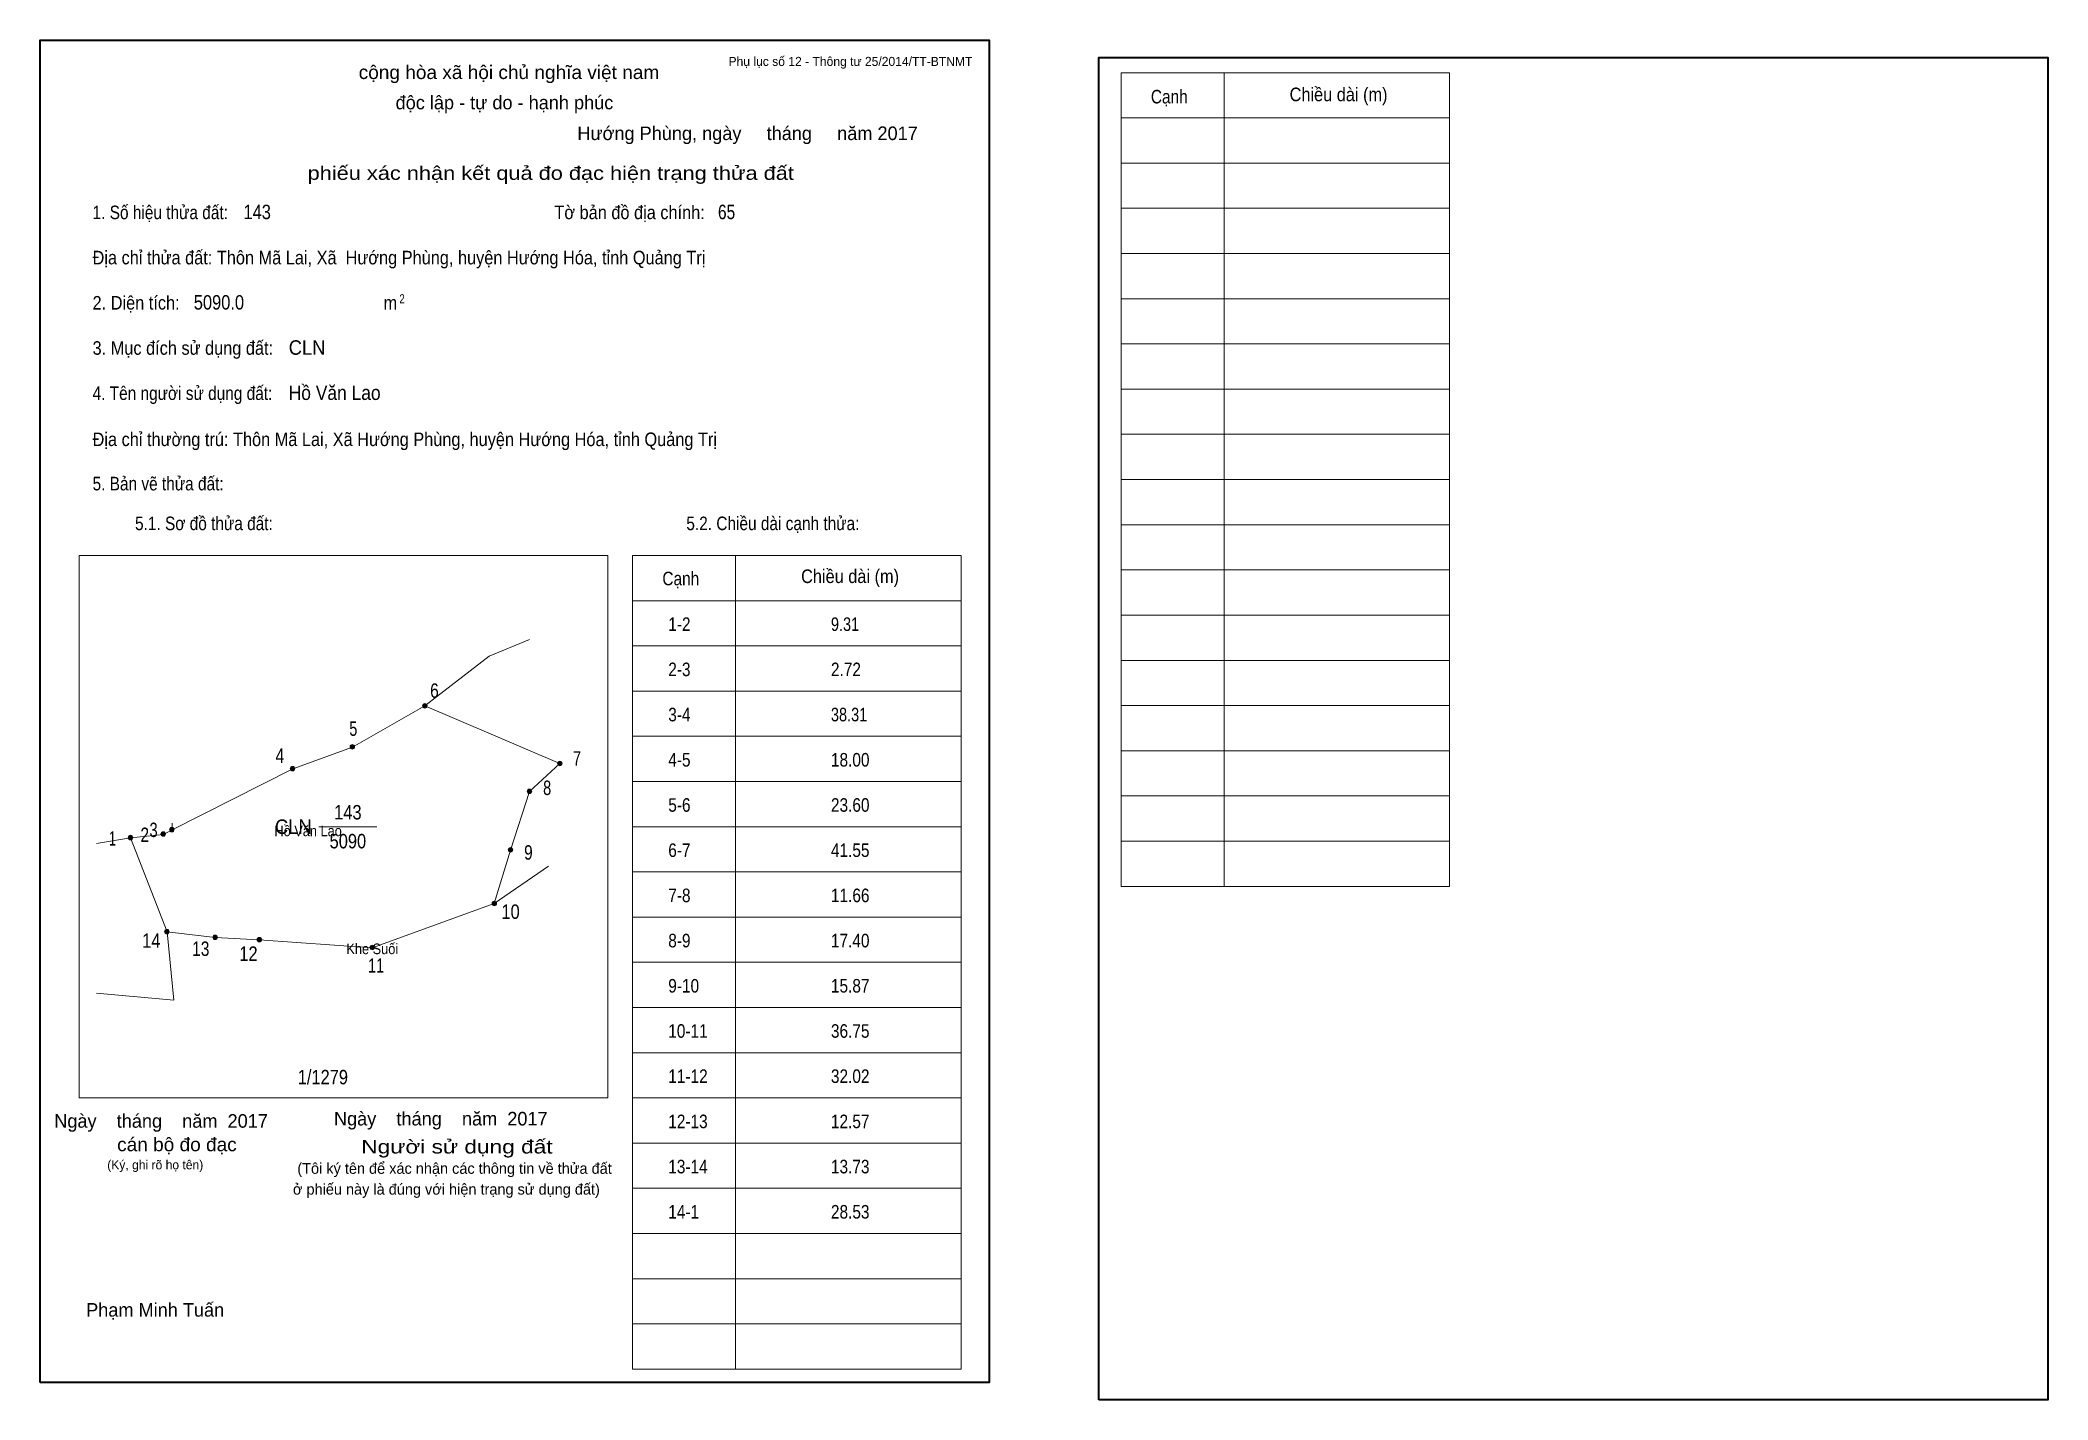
# Model space of a CAD drawing. Header units: centimetres. Extents: x 0 to 44.4, y -0.4 to 29.7.
import ezdxf
from ezdxf.enums import TextEntityAlignment as Align

# ---------------------------------------------------------------- set-up
doc = ezdxf.new("R2010")
doc.units = ezdxf.units.CM
doc.header["$LTSCALE"] = 0.12
for name, color, linetype in [('2', 7, 'Continuous'), ('30', 7, 'Continuous'), ('34', 7, 'Continuous')]:
    doc.layers.add(name, color=color, linetype=linetype)
for name, color, linetype, lineweight in [('32', 7, 'Continuous', 13), ('33', 7, 'Continuous', 13), ('6', 7, 'Continuous', 13), ('63', 7, 'Continuous', 13)]:
    doc.layers.add(name, color=color, linetype=linetype, lineweight=lineweight)

msp = doc.modelspace()

# ---------------------------------------------------------------- hatches: boundary and pattern name
at = {"layer": '32'}
for points in [[(8.5634, 14.9748, 1), (8.4634, 14.9748, 1)], [(6.9571, 14.0681, 1), (6.8571, 14.0681, 1)], [(5.6361, 13.5842, 1), (5.5361, 13.5842, 1)], [(11.55, 13.6991, 1), (11.45, 13.6991, 1)], [(10.8778, 13.0832, 1), (10.7778, 13.0832, 1)], [(2.05, 12.0585, 1), (1.95, 12.0585, 1)], [(2.7738, 12.1374, 1), (2.6738, 12.1374, 1)], [(2.9637, 12.2336, 1), (2.8637, 12.2336, 1)], [(10.4596, 11.7888, 1), (10.3596, 11.7888, 1)], [(10.1008, 10.6015, 1), (10.0008, 10.6015, 1)], [(2.8551, 9.9785, 1), (2.7551, 9.9785, 1)], [(3.9212, 9.8527, 1), (3.8212, 9.8527, 1)], [(4.9022, 9.8011, 1), (4.8022, 9.8011, 1)], [(7.3987, 9.626, 1), (7.2987, 9.626, 1)]]:
    msp.add_hatch(color=256, dxfattribs=at).paths.add_polyline_path(points)

# ---------------------------------------------------------------- linework, layer by layer
for centre in [(8.5134, 14.9748), (6.9071, 14.0681), (5.5861, 13.5842), (11.5, 13.6991), (10.8278, 13.0832), (2, 12.0585), (2.7238, 12.1374), (2.9137, 12.2336), (10.4096, 11.7888), (10.0508, 10.6015), (2.8051, 9.9785), (3.8712, 9.8527), (4.8522, 9.8011), (7.3487, 9.626)]:
    msp.add_circle(centre, 0.05, dxfattribs=at)
at = {"layer": '33'}
msp.add_line((6.17, 12.3), (7.45, 12.3), dxfattribs=at)
at = {"layer": '6'}
for p, q in [((11.5, 13.7), (8.51, 14.97)), ((2, 12.05), (1.25, 11.93)), ((2.81, 9.97), (2, 12.05)), ((2.92, 12.23), (2.92, 12.38)), ((11.25, 11.43), (10.05, 10.6)), ((10.05, 10.6), (7.35, 9.62)), ((2.81, 9.97), (3.87, 9.85))]:
    msp.add_line(p, q, dxfattribs=at)
for points in [[(8.51, 14.97), (9.94, 16.07), (10.83, 16.44)], [(2.92, 12.23), (5.59, 13.58), (6.91, 14.06), (8.51, 14.97)], [(10.05, 10.6), (10.41, 11.78), (10.83, 13.08), (11.5, 13.7)], [(2, 12.05), (2.73, 12.13), (2.92, 12.23)], [(1.25, 8.62), (2.96, 8.46), (2.81, 9.97)], [(7.35, 9.62), (4.85, 9.8), (3.87, 9.85)]]:
    msp.add_lwpolyline(points, dxfattribs=at)
at = {"layer": '63'}
for p, q in [((23.92, 28.98), (31.19, 28.98)), ((23.92, 10.98), (23.92, 28.98)), ((26.2, 10.98), (26.2, 28.98)), ((31.19, 10.98), (31.19, 28.98)), ((23.92, 27.98), (31.19, 27.98)), ((23.92, 26.98), (31.19, 26.98)), ((23.92, 25.98), (31.19, 25.98)), ((23.92, 24.98), (31.19, 24.98)), ((23.92, 23.98), (31.19, 23.98)), ((23.92, 22.98), (31.19, 22.98)), ((23.92, 21.98), (31.19, 21.98)), ((23.92, 20.98), (31.19, 20.98)), ((23.92, 19.98), (31.19, 19.98)), ((23.92, 18.98), (31.19, 18.98)), ((0.86, 18.3), (12.56, 18.3)), ((0.86, 6.3), (0.86, 18.3)), ((12.56, 6.3), (12.56, 18.3)), ((13.11, 18.3), (20.38, 18.3)), ((13.11, 0.3), (13.11, 18.3)), ((15.39, 0.3), (15.39, 18.3)), ((20.38, 0.3), (20.38, 18.3)), ((23.92, 17.98), (31.19, 17.98)), ((13.11, 17.3), (20.38, 17.3)), ((23.92, 16.98), (31.19, 16.98)), ((13.11, 16.3), (20.38, 16.3)), ((23.92, 15.98), (31.19, 15.98)), ((13.11, 15.3), (20.38, 15.3)), ((23.92, 14.98), (31.19, 14.98)), ((13.11, 14.3), (20.38, 14.3)), ((23.92, 13.98), (31.19, 13.98)), ((13.11, 13.3), (20.38, 13.3)), ((23.92, 12.98), (31.19, 12.98)), ((13.11, 12.3), (20.38, 12.3)), ((23.92, 11.98), (31.19, 11.98)), ((13.11, 11.3), (20.38, 11.3)), ((23.92, 10.98), (31.19, 10.98)), ((13.11, 10.3), (20.38, 10.3)), ((13.11, 9.3), (20.38, 9.3)), ((13.11, 8.3), (20.38, 8.3)), ((13.11, 7.3), (20.38, 7.3)), ((0.86, 6.3), (12.56, 6.3)), ((13.11, 6.3), (20.38, 6.3)), ((13.11, 5.3), (20.38, 5.3)), ((13.11, 4.3), (20.38, 4.3)), ((13.11, 3.3), (20.38, 3.3)), ((13.11, 2.3), (20.38, 2.3)), ((13.11, 1.3), (20.38, 1.3)), ((13.11, 0.3), (20.38, 0.3))]:
    msp.add_line(p, q, dxfattribs=at)
at = {"layer": '63', "lineweight": 35}
for points in [[(0, 0), (0, 29.7), (21, 29.7), (21, 0)], [(23.43, -0.38), (23.43, 29.32), (44.43, 29.32), (44.43, -0.38)]]:
    msp.add_lwpolyline(points, close=True, dxfattribs=at)

# ---------------------------------------------------------------- texts
at = {"layer": '2', "width": 0.9}
for s, p in [('Hồ Văn Lao', (5.93, 12.09)), ('Khe Suối', (7.35, 9.48))]:
    msp.add_text(s, height=0.2345, dxfattribs=at).set_placement(p, align=Align.CENTER)
at = {"layer": '30'}
for s, height, width, p in [('1-2', 0.3, 0.85, (13.9, 16.63)), ('9.31', 0.3, 0.8, (17.5, 16.63)), ('2-3', 0.3, 0.85, (13.9, 15.63)), ('2.72', 0.3, 0.85, (17.5, 15.63)), ('3-4', 0.3, 0.85, (13.9, 14.63)), ('38.31', 0.3, 0.8, (17.5, 14.63)), ('4-5', 0.3, 0.85, (13.9, 13.63)), ('18.00', 0.3, 0.85, (17.5, 13.63)), ('5-6', 0.3, 0.85, (13.9, 12.63)), ('23.60', 0.3, 0.85, (17.5, 12.63)), ('6-7', 0.3, 0.85, (13.9, 11.63)), ('41.55', 0.3, 0.85, (17.5, 11.63)), ('7-8', 0.3, 0.85, (13.9, 10.63)), ('11.66', 0.3, 0.85, (17.5, 10.63)), ('8-9', 0.3, 0.85, (13.9, 9.63)), ('17.40', 0.3, 0.85, (17.5, 9.63)), ('9-10', 0.3, 0.85, (13.9, 8.63)), ('15.87', 0.3, 0.85, (17.5, 8.63)), ('10-11', 0.3, 0.85, (13.9, 7.63)), ('36.75', 0.3, 0.85, (17.5, 7.63)), ('1/1279', 0.32, 0.85, (5.7, 6.6)), ('11-12', 0.3, 0.85, (13.9, 6.63)), ('32.02', 0.3, 0.85, (17.5, 6.63)), ('12-13', 0.3, 0.85, (13.9, 5.63)), ('12.57', 0.3, 0.85, (17.5, 5.63)), ('13-14', 0.3, 0.85, (13.9, 4.63)), ('13.73', 0.3, 0.85, (17.5, 4.63)), ('14-1', 0.3, 0.85, (13.9, 3.63)), ('28.53', 0.3, 0.85, (17.5, 3.63))]:
    msp.add_text(s, height=height, dxfattribs=dict(at, width=width)).set_placement(p)
at = {"layer": '32'}
for s, width, p in [('6', 0.8, (8.725, 15.15)), ('5', 0.75, (6.93, 14.31)), ('4', 0.8, (5.305, 13.71)), ('7', 0.75, (11.88, 13.65)), ('8', 0.75, (11.22, 13)), ('1', 0.65, (1.6, 11.88)), ('2', 0.8, (2.315, 11.96)), ('3', 0.75, (2.51, 12.07)), ('9', 0.8, (10.805, 11.57)), ('10', 0.85, (10.41, 10.26)), ('14', 0.85, (2.46, 9.62)), ('13', 0.8, (3.555, 9.44)), ('12', 0.85, (4.61, 9.33)), ('11', 0.75, (7.435, 9.07))]:
    msp.add_text(s, height=0.32, dxfattribs=dict(at, width=width)).set_placement(p, align=Align.CENTER)
at = {"layer": '33', "width": 0.95}
msp.add_text('CLN', height=0.32, dxfattribs=at).set_placement((6.01, 12.14), align=Align.RIGHT)
at = {"layer": '33', "width": 0.85}
for s, p in [('143', (6.81, 12.46)), ('5090', (6.81, 11.82))]:
    msp.add_text(s, height=0.32, dxfattribs=at).set_placement(p, align=Align.CENTER)
at = {"layer": '34'}
for s, width, p in [('143', 0.85, (4.5, 25.74)), ('65', 0.8, (15, 25.74)), ('5090.0', 0.85, (3.4, 23.74)), ('CLN', 0.95, (5.5, 22.74)), ('Hồ Văn Lao', 0.9, (5.5, 21.74))]:
    msp.add_text(s, height=0.32, dxfattribs=dict(at, width=width)).set_placement(p)
at = {"layer": '63'}
for s, height, p in [('Phụ lục số 12 - Thông tư 25/2014/TT-BTNMT', 0.2, (20.63, 29.13)), ('Ngày    tháng    năm  2017', 0.3, (5.04, 5.64)), ('Ngày    tháng    năm  2017', 0.3, (11.23, 5.69)), ('(Ký, ghi rõ họ tên)', 0.2, (3.61, 4.72))]:
    msp.add_text(s, height=height, dxfattribs=at).set_placement(p, align=Align.RIGHT)
at = {"layer": '63', "width": 1.05}
msp.add_text('cộng hòa xã hội chủ nghĩa việt nam', height=0.3, dxfattribs=at).set_placement((10.375, 28.84), align=Align.CENTER)
at = {"layer": '63'}
for s, height, p in [('độc lập - tự do - hạnh phúc', 0.3, (10.275, 28.17)), ('Hướng Phùng, ngày     tháng     năm 2017', 0.3, (15.655, 27.49)), ('(Tôi ký tên để xác nhận các thông tin về thửa đất ', 0.24, (9.215, 4.62)), ('ở phiếu này là đúng với hiện trạng sử dụng đất)', 0.24, (8.99, 4.16)), ('Phạm Minh Tuấn', 0.3, (2.545, 1.46))]:
    msp.add_text(s, height=height, dxfattribs=at).set_placement(p, align=Align.CENTER)
for s, height, width, p in [('Cạnh', 0.3, 0.85, (24.58, 28.3)), ('Chiều dài (m)', 0.3, 0.9, (27.65, 28.35)), ('1. Số hiệu thửa đất:', 0.3, 0.85, (1.16, 25.74)), ('Tờ bản đồ địa chính:', 0.3, 0.9, (11.38, 25.74)), ('Địa chỉ thửa đất: Thôn Mã Lai, Xã  Hướng Phùng, huyện Hướng Hóa, tỉnh Quảng Trị', 0.3, 0.9, (1.16, 24.74)), ('2. Diện tích:', 0.3, 0.9, (1.16, 23.74)), ('2', 0.2, 0.8, (7.95, 23.88)), ('m', 0.3, 0.9, (7.6, 23.74)), ('3. Mục đích sử dụng đất:', 0.3, 0.9, (1.16, 22.74)), ('4. Tên người sử dụng đất:', 0.3, 0.85, (1.16, 21.74)), ('Địa chỉ thường trú: Thôn Mã Lai, Xã Hướng Phùng, huyện Hướng Hóa, tỉnh Quảng Trị', 0.3, 0.9, (1.16, 20.72)), ('5. Bản vẽ thửa đất:', 0.3, 0.85, (1.16, 19.74)), ('5.1. Sơ đồ thửa đất:', 0.3, 0.85, (2.1, 18.86)), ('5.2. Chiều dài cạnh thửa:', 0.3, 0.85, (14.3, 18.86)), ('Cạnh', 0.3, 0.85, (13.77, 17.64)), ('Chiều dài (m)', 0.3, 0.9, (16.84, 17.69))]:
    msp.add_text(s, height=height, dxfattribs=dict(at, width=width)).set_placement(p)
for s, width, p in [('phiếu xác nhận kết quả đo đạc hiện trạng thửa đất', 1.2, (16.68, 26.61)), ('cán bộ đo đạc', 1.05, (4.35, 5.12)), ('Người sử dụng đất', 1.25, (11.34, 5.07))]:
    msp.add_text(s, height=0.3, dxfattribs=dict(at, width=width)).set_placement(p, align=Align.RIGHT)

doc.saveas('drawing.dxf')
